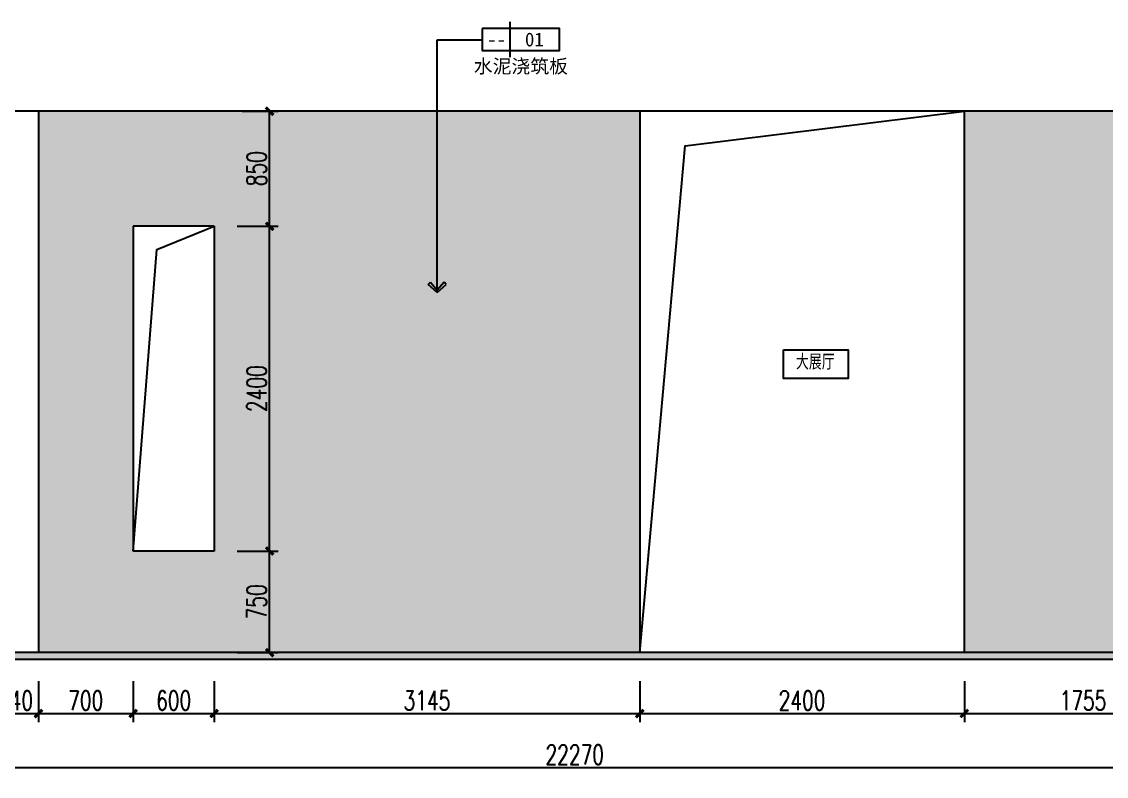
# Model space of a CAD drawing. Header units: millimetres. Extents: x 5625199 to 7433318, y -3316392 to -2552493.
# Drawn here: x 6000834 to 6008853, y -2677437 to -2671861 of the extents above; entities that cross this region are included whole.
import ezdxf
from ezdxf.enums import TextEntityAlignment as Align

# ---------------------------------------------------------------- set-up
doc = ezdxf.new("R2010")
doc.units = ezdxf.units.MM
doc.set_wipeout_variables(frame=1)
doc.header["$PDMODE"] = 35
doc.header["$PDSIZE"] = -10
doc.layers.add('155', color=155, linetype='Continuous')
doc.layers.add('DIM', color=7, linetype='Continuous')
doc.styles.add('03.YBC-宋体2.5', font='', dxfattribs={"width": 0.8, "height": 2.5})
doc.styles.add('宋体', font='', dxfattribs={"width": 0.7})
doc.styles.add('标注-尺寸', font='simplex.shx', dxfattribs={"width": 0.7})
doc.styles.get('03.YBC-宋体2.5').set_extended_font_data('SimSun')
doc.styles.get('宋体').set_extended_font_data('SimSun')
doc.dimstyles.new('90', dxfattribs={"dimscale": 0.9, "dimtxt": 150, "dimasz": 50, "dimexe": 120, "dimexo": 150, "dimgap": 30, "dimtad": 1, "dimdec": 0, "dimrnd": 5, "dimdsep": 46, "dimtxsty": '标注-尺寸', "dimblk": 'ARCHTICK', "dimcen": 0.2, "dimclrd": 8, "dimclre": 8, "dimclrt": 2, "dimadec": 0, "dimazin": 0, "dimtfac": 1, "dimtdec": 0, "dimtmove": 2, "dimatfit": 3, "dimldrblk": 'ccccc', "dimfxl": 300, "dimfxlon": 1, "dimtolj": 1, "dimtzin": 0, "dimarcsym": 0})
doc.dimstyles.new('副本 100', dxfattribs={"dimscale": 0.8, "dimtxt": 180, "dimasz": 70, "dimexe": 80, "dimexo": 100, "dimgap": 30, "dimtad": 1, "dimdec": 0, "dimrnd": 5, "dimdsep": 46, "dimtxsty": '标注-尺寸', "dimblk": 'ARCHTICK', "dimcen": 0.2, "dimdle": 5, "dimclrd": 8, "dimclre": 8, "dimclrt": 2, "dimadec": 0, "dimazin": 0, "dimtfac": 1, "dimtdec": 0, "dimtmove": 2, "dimatfit": 3, "dimldrblk": 'ccccc', "dimfxl": 300, "dimfxlon": 1, "dimtolj": 1, "dimtzin": 0, "dimarcsym": 0})

# ---------------------------------------------------------------- blocks, each defined once
blk = doc.blocks.new('_ArchTick')
at = {"color": 0, "linetype": 'ByBlock', "const_width": 0.4}
blk.add_lwpolyline([(-0.5, -0.5), (0.5, 0.5)], dxfattribs=at)
blk = doc.blocks.new('*D210')
at = {"layer": '155', "color": 8, "lineweight": -2, "ltscale": 500, "transparency": 16777216}
for p, q in [((6000619.5, -2676732.7), (6000619.5, -2677036.7)), ((6000957.9, -2676732.7), (6000957.9, -2677036.7)), ((6000615.5, -2676972.7), (6000961.9, -2676972.7))]:
    blk.add_line(p, q, dxfattribs=at)
at = {"layer": 'Defpoints', "color": 0, "transparency": 16777216}
for p in [(6000619.5, -2676522.7), (6000957.9, -2676522.7), (6000957.9, -2676972.7)]:
    blk.add_point(p, dxfattribs=at)
at = {"layer": '155', "color": 8, "linetype": 'ByBlock', "lineweight": -2, "transparency": 16777216, "xscale": 56, "yscale": 56, "zscale": 56, "rotation": 180}
blk.add_blockref('_ArchTick', (6000619.5, -2676972.7), dxfattribs=at)
at = {"layer": '155', "color": 8, "linetype": 'ByBlock', "lineweight": -2, "transparency": 16777216, "xscale": 56, "yscale": 56, "zscale": 56}
blk.add_blockref('_ArchTick', (6000957.9, -2676972.7), dxfattribs=at)
at = {"layer": '155', "color": 2, "ltscale": 500, "transparency": 16777216, "insert": (6000788.7, -2676876.7), "char_height": 144, "attachment_point": 5, "style": '标注-尺寸'}
blk.add_mtext('\\A1;340', dxfattribs=at)
blk = doc.blocks.new('ccccc')
h = blk.add_hatch(color=44)
h.dxf.hatch_style = 1
h.paths.add_polyline_path([(-1.71, -1.12), (-1.35, -1.47), (0, 0), (-1.35, 1.47), (-1.71, 1.12), (-0.42, 0)])
at = {"color": 44}
for p, q in [((-1.35, 1.47), (-1.71, 1.12)), ((0, 0), (-1.35, 1.47)), ((-0.42, 0), (-5.07, 0)), ((-1.71, 1.12), (-0.42, 0)), ((-1.71, -1.12), (-0.42, 0)), ((0, 0), (-1.35, -1.47)), ((-1.35, -1.47), (-1.71, -1.12))]:
    blk.add_line(p, q, dxfattribs=at)
blk = doc.blocks.new('*D211')
at = {"layer": '155', "color": 8, "lineweight": -2, "ltscale": 500, "transparency": 16777216}
for p, q in [((6000957.9, -2676732.7), (6000957.9, -2677036.7)), ((6001657.9, -2676732.7), (6001657.9, -2677036.7)), ((6000953.9, -2676972.7), (6001661.9, -2676972.7))]:
    blk.add_line(p, q, dxfattribs=at)
at = {"layer": 'Defpoints', "color": 0, "transparency": 16777216}
for p in [(6001657.9, -2675772.7), (6000957.9, -2676522.7), (6001657.9, -2676972.7)]:
    blk.add_point(p, dxfattribs=at)
at = {"layer": '155', "color": 8, "linetype": 'ByBlock', "lineweight": -2, "transparency": 16777216, "xscale": 56, "yscale": 56, "zscale": 56, "rotation": 180}
blk.add_blockref('_ArchTick', (6000957.9, -2676972.7), dxfattribs=at)
at = {"layer": '155', "color": 8, "linetype": 'ByBlock', "lineweight": -2, "transparency": 16777216, "xscale": 56, "yscale": 56, "zscale": 56}
blk.add_blockref('_ArchTick', (6001657.9, -2676972.7), dxfattribs=at)
at = {"layer": '155', "color": 2, "ltscale": 500, "transparency": 16777216, "insert": (6001307.9, -2676876.7), "char_height": 144, "attachment_point": 5, "style": '标注-尺寸'}
blk.add_mtext('\\A1;700', dxfattribs=at)
blk = doc.blocks.new('*D212')
at = {"layer": '155', "color": 8, "lineweight": -2, "ltscale": 500, "transparency": 16777216}
for p, q in [((6001657.9, -2676732.7), (6001657.9, -2677036.7)), ((6002257.9, -2676732.7), (6002257.9, -2677036.7)), ((6001653.9, -2676972.7), (6002261.9, -2676972.7))]:
    blk.add_line(p, q, dxfattribs=at)
at = {"layer": 'Defpoints', "color": 0, "transparency": 16777216}
for p in [(6001657.9, -2675772.7), (6002257.9, -2675772.7), (6002257.9, -2676972.7)]:
    blk.add_point(p, dxfattribs=at)
at = {"layer": '155', "color": 8, "linetype": 'ByBlock', "lineweight": -2, "transparency": 16777216, "xscale": 56, "yscale": 56, "zscale": 56, "rotation": 180}
blk.add_blockref('_ArchTick', (6001657.9, -2676972.7), dxfattribs=at)
at = {"layer": '155', "color": 8, "linetype": 'ByBlock', "lineweight": -2, "transparency": 16777216, "xscale": 56, "yscale": 56, "zscale": 56}
blk.add_blockref('_ArchTick', (6002257.9, -2676972.7), dxfattribs=at)
at = {"layer": '155', "color": 2, "ltscale": 500, "transparency": 16777216, "insert": (6001957.9, -2676876.7), "char_height": 144, "attachment_point": 5, "style": '标注-尺寸'}
blk.add_mtext('\\A1;600', dxfattribs=at)
blk = doc.blocks.new('*D213')
at = {"layer": '155', "color": 8, "lineweight": -2, "ltscale": 500, "transparency": 16777216}
for p, q in [((6002257.9, -2676732.7), (6002257.9, -2677036.7)), ((6005403.2, -2676732.7), (6005403.2, -2677036.7)), ((6002253.9, -2676972.7), (6005407.2, -2676972.7))]:
    blk.add_line(p, q, dxfattribs=at)
at = {"layer": 'Defpoints', "color": 0, "transparency": 16777216}
for p in [(6002257.9, -2675772.7), (6005403.2, -2676522.7), (6005403.2, -2676972.7)]:
    blk.add_point(p, dxfattribs=at)
at = {"layer": '155', "color": 8, "linetype": 'ByBlock', "lineweight": -2, "transparency": 16777216, "xscale": 56, "yscale": 56, "zscale": 56, "rotation": 180}
blk.add_blockref('_ArchTick', (6002257.9, -2676972.7), dxfattribs=at)
at = {"layer": '155', "color": 8, "linetype": 'ByBlock', "lineweight": -2, "transparency": 16777216, "xscale": 56, "yscale": 56, "zscale": 56}
blk.add_blockref('_ArchTick', (6005403.2, -2676972.7), dxfattribs=at)
at = {"layer": '155', "color": 2, "ltscale": 500, "transparency": 16777216, "insert": (6003830.5, -2676876.7), "char_height": 144, "attachment_point": 5, "style": '标注-尺寸'}
blk.add_mtext('\\A1;3145', dxfattribs=at)
blk = doc.blocks.new('*D214')
at = {"layer": '155', "color": 8, "lineweight": -2, "ltscale": 500, "transparency": 16777216}
for p, q in [((6005403.2, -2676732.7), (6005403.2, -2677036.7)), ((6007803.2, -2676732.7), (6007803.2, -2677036.7)), ((6005399.2, -2676972.7), (6007807.2, -2676972.7))]:
    blk.add_line(p, q, dxfattribs=at)
at = {"layer": 'Defpoints', "color": 0, "transparency": 16777216}
for p in [(6005403.2, -2676522.7), (6007803.2, -2676522.7), (6007803.2, -2676972.7)]:
    blk.add_point(p, dxfattribs=at)
at = {"layer": '155', "color": 8, "linetype": 'ByBlock', "lineweight": -2, "transparency": 16777216, "xscale": 56, "yscale": 56, "zscale": 56, "rotation": 180}
blk.add_blockref('_ArchTick', (6005403.2, -2676972.7), dxfattribs=at)
at = {"layer": '155', "color": 8, "linetype": 'ByBlock', "lineweight": -2, "transparency": 16777216, "xscale": 56, "yscale": 56, "zscale": 56}
blk.add_blockref('_ArchTick', (6007803.2, -2676972.7), dxfattribs=at)
at = {"layer": '155', "color": 2, "ltscale": 500, "transparency": 16777216, "insert": (6006603.2, -2676876.7), "char_height": 144, "attachment_point": 5, "style": '标注-尺寸'}
blk.add_mtext('\\A1;2400', dxfattribs=at)
blk = doc.blocks.new('*D215')
at = {"layer": '155', "color": 8, "lineweight": -2, "ltscale": 500, "transparency": 16777216}
for p, q in [((6007803.2, -2676732.7), (6007803.2, -2677036.7)), ((6009556.8, -2676732.7), (6009556.8, -2677036.7)), ((6007799.2, -2676972.7), (6009560.8, -2676972.7))]:
    blk.add_line(p, q, dxfattribs=at)
at = {"layer": 'Defpoints', "color": 0, "transparency": 16777216}
for p in [(6009556.8, -2675122.7), (6007803.2, -2676522.7), (6009556.8, -2676972.7)]:
    blk.add_point(p, dxfattribs=at)
at = {"layer": '155', "color": 8, "linetype": 'ByBlock', "lineweight": -2, "transparency": 16777216, "xscale": 56, "yscale": 56, "zscale": 56, "rotation": 180}
blk.add_blockref('_ArchTick', (6007803.2, -2676972.7), dxfattribs=at)
at = {"layer": '155', "color": 8, "linetype": 'ByBlock', "lineweight": -2, "transparency": 16777216, "xscale": 56, "yscale": 56, "zscale": 56}
blk.add_blockref('_ArchTick', (6009556.8, -2676972.7), dxfattribs=at)
at = {"layer": '155', "color": 2, "ltscale": 500, "transparency": 16777216, "insert": (6008680, -2676876.7), "char_height": 144, "attachment_point": 5, "style": '标注-尺寸'}
blk.add_mtext('\\A1;1755', dxfattribs=at)
blk = doc.blocks.new('*D366')
at = {"layer": '155', "color": 8, "lineweight": -2, "ltscale": 500, "transparency": 16777216}
for p, q in [((5993788.4, -2677132.7), (5993788.4, -2677436.7)), ((6016057.9, -2677132.7), (6016057.9, -2677436.7)), ((5993784.4, -2677372.7), (6016061.9, -2677372.7))]:
    blk.add_line(p, q, dxfattribs=at)
at = {"layer": 'Defpoints', "color": 0, "transparency": 16777216}
for p in [(5993788.4, -2676304.1), (6016057.9, -2676522.7), (6016057.9, -2677372.7)]:
    blk.add_point(p, dxfattribs=at)
at = {"layer": '155', "color": 8, "linetype": 'ByBlock', "lineweight": -2, "transparency": 16777216, "xscale": 56, "yscale": 56, "zscale": 56, "rotation": 180}
blk.add_blockref('_ArchTick', (5993788.4, -2677372.7), dxfattribs=at)
at = {"layer": '155', "color": 8, "linetype": 'ByBlock', "lineweight": -2, "transparency": 16777216, "xscale": 56, "yscale": 56, "zscale": 56}
blk.add_blockref('_ArchTick', (6016057.9, -2677372.7), dxfattribs=at)
at = {"layer": '155', "color": 2, "ltscale": 500, "transparency": 16777216, "insert": (6004923.1, -2677276.7), "char_height": 144, "attachment_point": 5, "style": '标注-尺寸'}
blk.add_mtext('\\A1;22270', dxfattribs=at)
blk = doc.blocks.new('*D422')
at = {"layer": '155', "color": 8, "lineweight": -2, "ltscale": 500, "transparency": 16777216}
for p, q in [((6002427.6, -2675772.7), (6002731.6, -2675772.7)), ((6002667.6, -2676526.7), (6002667.6, -2675768.7)), ((6002427.6, -2676522.7), (6002731.6, -2676522.7))]:
    blk.add_line(p, q, dxfattribs=at)
at = {"layer": 'Defpoints', "color": 0, "transparency": 16777216}
for p in [(6002257.9, -2675772.7), (6002667.6, -2675772.7), (6002201.7, -2676522.7)]:
    blk.add_point(p, dxfattribs=at)
at = {"layer": '155', "color": 8, "linetype": 'ByBlock', "lineweight": -2, "transparency": 16777216, "xscale": 56, "yscale": 56, "zscale": 56}
for p, rotation in [((6002667.6, -2675772.7), 90), ((6002667.6, -2676522.7), 270)]:
    blk.add_blockref('_ArchTick', p, dxfattribs=dict(at, rotation=rotation))
at = {"layer": '155', "color": 2, "ltscale": 500, "transparency": 16777216, "insert": (6002571.6, -2676147.7), "char_height": 144, "attachment_point": 5, "rotation": 90, "style": '标注-尺寸'}
blk.add_mtext('\\A1;750', dxfattribs=at)
blk = doc.blocks.new('*D423')
at = {"layer": '155', "color": 8, "lineweight": -2, "ltscale": 500, "transparency": 16777216}
for p, q in [((6002427.6, -2673372.7), (6002731.6, -2673372.7)), ((6002667.6, -2675776.7), (6002667.6, -2673368.7)), ((6002427.6, -2675772.7), (6002731.6, -2675772.7))]:
    blk.add_line(p, q, dxfattribs=at)
at = {"layer": 'Defpoints', "color": 0, "transparency": 16777216}
for p in [(6002257.9, -2673372.7), (6002667.6, -2673372.7), (6002257.9, -2675772.7)]:
    blk.add_point(p, dxfattribs=at)
at = {"layer": '155', "color": 8, "linetype": 'ByBlock', "lineweight": -2, "transparency": 16777216, "xscale": 56, "yscale": 56, "zscale": 56}
for p, rotation in [((6002667.6, -2673372.7), 90), ((6002667.6, -2675772.7), 270)]:
    blk.add_blockref('_ArchTick', p, dxfattribs=dict(at, rotation=rotation))
at = {"layer": '155', "color": 2, "ltscale": 500, "transparency": 16777216, "insert": (6002571.6, -2674572.7), "char_height": 144, "attachment_point": 5, "rotation": 90, "style": '标注-尺寸'}
blk.add_mtext('\\A1;2400', dxfattribs=at)
blk = doc.blocks.new('*D424')
at = {"layer": '155', "color": 8, "lineweight": -2, "ltscale": 500, "transparency": 16777216}
for p, q in [((6002464.2, -2672522.7), (6002731.6, -2672522.7)), ((6002667.6, -2673376.7), (6002667.6, -2672518.7)), ((6002427.6, -2673372.7), (6002731.6, -2673372.7))]:
    blk.add_line(p, q, dxfattribs=at)
at = {"layer": 'Defpoints', "color": 0, "transparency": 16777216}
for p in [(6002384.2, -2672522.7), (6002667.6, -2672522.7), (6002257.9, -2673372.7)]:
    blk.add_point(p, dxfattribs=at)
at = {"layer": '155', "color": 8, "linetype": 'ByBlock', "lineweight": -2, "transparency": 16777216, "xscale": 56, "yscale": 56, "zscale": 56}
for p, rotation in [((6002667.6, -2672522.7), 90), ((6002667.6, -2673372.7), 270)]:
    blk.add_blockref('_ArchTick', p, dxfattribs=dict(at, rotation=rotation))
at = {"layer": '155', "color": 2, "ltscale": 500, "transparency": 16777216, "insert": (6002571.6, -2672947.7), "char_height": 144, "attachment_point": 5, "rotation": 90, "style": '标注-尺寸'}
blk.add_mtext('\\A1;850', dxfattribs=at)
blk = doc.blocks.new('*U815')
at = {"color": 50}
blk.add_line((-9, 3.2), (-9, -3.2), dxfattribs=at)
at = {"color": 150}
blk.add_lwpolyline([(-14, 2), (-14, -2), (0, -2), (0, 2)], close=True, dxfattribs=at)
at = {"color": 50, "style": '03.YBC-宋体2.5', "flags": 8}
for tag, p in [('PT', (-11.41, -0.02)), ('01', (-4.56, -0.02)), ('材料名称', (-7, -4.85))]:
    blk.add_attdef(tag, text='', height=2.5, dxfattribs=at).set_placement(p, align=Align.MIDDLE_CENTER)

msp = doc.modelspace()

# ---------------------------------------------------------------- hatches: boundary and pattern name
at = {"layer": '155', "ltscale": 500}
h = msp.add_hatch(dxfattribs=at)
h.set_pattern_fill('DOTS', color=250, scale=12)
h.set_pattern_definition([(0, (273402.825, -417409.755), (9.525, 19.05), [0, -19.05])])
h.paths.add_polyline_path([(6000957.9, -2676522.72), (6005403.18, -2676522.72), (6005403.18, -2672522.72), (6000957.9, -2672522.72)])
h.paths.add_polyline_path([(6007803.18, -2672522.72), (6007803.18, -2676522.72), (6012206.8, -2676522.72), (6012206.8, -2672522.72)])
h.paths.add_polyline_path([(6012806.8, -2676522.72), (6015417.93, -2676522.72), (6015417.93, -2673722.72), (6015417.93, -2672522.72), (6012806.8, -2672522.72)])
h.paths.add_polyline_path([(6016057.92, -2676522.72), (6016057.92, -2673722.72), (6015417.93, -2673722.72), (6015417.93, -2676522.72)])
h.paths.add_polyline_path([(6002257.9, -2673372.72), (6002257.9, -2675772.72), (6001657.9, -2675772.72), (6001657.9, -2673372.72)], flags=16)
h.paths.add_polyline_path([(6009556.8, -2674722.72), (6012056.8, -2674722.72), (6012056.8, -2675122.72), (6009556.8, -2675122.72)], flags=16)
h.paths.add_polyline_path([(6010665.16, -2674987.36), (6010621.69, -2674987.36), (6010629.96, -2674954.62), (6010673.44, -2674954.62)], flags=0)
h = msp.add_hatch(color=250, dxfattribs=at)
h.dxf.hatch_style = 1
h.paths.add_polyline_path([(5993648.37, -2676572.72), (6016057.92, -2676572.72), (6016057.92, -2676522.72), (5993648.37, -2676522.72)])

# ---------------------------------------------------------------- linework, layer by layer
at = {"layer": '155', "color": 0, "ltscale": 500}
for p, q in [((6015417.93, -2672522.72), (5999388.54, -2672522.72)), ((6016057.92, -2676522.72), (5993648.37, -2676522.72)), ((6016057.92, -2676572.72), (5993648.37, -2676572.72))]:
    msp.add_line(p, q, dxfattribs=at)
at = {"layer": '155', "color": 5, "ltscale": 500}
for p, q in [((6000957.9, -2672522.72), (6000957.9, -2676522.72)), ((6005403.18, -2672522.72), (6005403.18, -2676522.72)), ((6007803.18, -2676522.72), (6007803.18, -2672522.72)), ((6001657.9, -2673372.72), (6001657.9, -2675772.72)), ((6002257.9, -2673372.72), (6001657.9, -2673372.72)), ((6002257.9, -2673372.72), (6002257.9, -2675772.72)), ((6002257.9, -2675772.72), (6001657.9, -2675772.72))]:
    msp.add_line(p, q, dxfattribs=at)
at = {"layer": '155', "color": 250, "ltscale": 500}
for points in [[(6005403.18, -2676522.72), (6005739.97, -2672779.03), (6007803.18, -2672522.72)], [(6001657.9, -2675772.72), (6001833.91, -2673543.19), (6002257.9, -2673372.72)]]:
    msp.add_lwpolyline(points, dxfattribs=at)

# ---------------------------------------------------------------- block references
ref = msp.add_blockref('*U815', (6004810.61, -2671991.94), dxfattribs=dict(xscale=40.82399999999999, yscale=40.82399999999999, zscale=40.82399999999999))
ref.add_attrib('材料名称', '水泥浇筑板', dxfattribs={"color": 50, "height": 102.06, "style": '03.YBC-宋体2.5'}).set_placement((6004524.84, -2672190.14), align=Align.MIDDLE_CENTER)
ref.add_attrib('01', '01', dxfattribs={"color": 50, "height": 102.06, "style": '03.YBC-宋体2.5'}).set_placement((6004624.43, -2671992.63), align=Align.MIDDLE_CENTER)
ref.add_attrib('PT', '--', dxfattribs={"color": 50, "height": 102.06, "style": '03.YBC-宋体2.5'}).set_placement((6004344.73, -2671992.63), align=Align.MIDDLE_CENTER)

# ---------------------------------------------------------------- dimensions: what is measured, and where the dimension line sits
at = {"layer": '155', "ltscale": 500}
for base, p1, p2, picture, middle in [((6002667.55, -2672522.72), (6002257.9, -2673372.72), (6002384.19, -2672522.72), '*D424', (6002571.55, -2672947.72)), ((6002667.55, -2673372.72), (6002257.9, -2675772.72), (6002257.9, -2673372.72), '*D423', (6002571.55, -2674572.72)), ((6002667.55, -2675772.72), (6002201.67, -2676522.72), (6002257.9, -2675772.72), '*D422', (6002571.55, -2676147.72))]:
    dim = msp.add_linear_dim(base=base, p1=p1, p2=p2, angle=90, dimstyle='副本 100', dxfattribs=at)
    dim.commit()
    dim.dimension.update_dxf_attribs({"geometry": picture, "text_midpoint": middle})
for base, p1, p2, picture, middle in [((6009556.8, -2676972.72), (6007803.18, -2676522.72), (6009556.8, -2675122.72), '*D215', (6008679.99, -2676876.72)), ((6001657.9, -2676972.72), (6000957.9, -2676522.72), (6001657.9, -2675772.72), '*D211', (6001307.9, -2676876.72)), ((6002257.9, -2676972.72), (6001657.9, -2675772.72), (6002257.9, -2675772.72), '*D212', (6001957.9, -2676876.72)), ((6005403.18, -2676972.72), (6002257.9, -2675772.72), (6005403.18, -2676522.72), '*D213', (6003830.54, -2676876.72)), ((6016057.92, -2677372.72), (5993788.37, -2676304.11), (6016057.92, -2676522.72), '*D366', (6004923.14, -2677276.72)), ((6000957.9, -2676972.72), (6000619.48, -2676522.72), (6000957.9, -2676522.72), '*D210', (6000788.69, -2676876.72)), ((6007803.18, -2676972.72), (6005403.18, -2676522.72), (6007803.18, -2676522.72), '*D214', (6006603.18, -2676876.72))]:
    dim = msp.add_linear_dim(base=base, p1=p1, p2=p2, dimstyle='副本 100', dxfattribs=at)
    dim.commit()
    dim.dimension.update_dxf_attribs({"geometry": picture, "text_midpoint": middle})

# ---------------------------------------------------------------- leaders
at = {"layer": 'DIM'}
msp.add_leader([(6003906.51, -2673863.12), (6003906.51, -2671994.99), (6004233.73, -2671994.99)], dimstyle='90', dxfattribs=at)

# ---------------------------------------------------------------- next in the draw order: wipeouts: each hides what was drawn before it
at = {"color": 4}
msp.add_wipeout([(6006465.07, -2674286.77), (6006945.07, -2674286.77), (6006945.07, -2674496.77), (6006465.07, -2674496.77)], dxfattribs=at)

# ---------------------------------------------------------------- next in the draw order: linework, layer by layer
at = {"color": 1}
msp.add_lwpolyline([(6006465.07, -2674286.77), (6006945.07, -2674286.77), (6006945.07, -2674496.77), (6006465.07, -2674496.77)], close=True, dxfattribs=at)

# ---------------------------------------------------------------- next in the draw order: texts
at = {"color": 3, "linetype": 'ByBlock', "ltscale": 10, "insert": (6006558.33, -2674321.41), "char_height": 100, "width": 20529.6213, "attachment_point": 1, "style": '宋体'}
msp.add_mtext('大展厅', dxfattribs=at)

doc.saveas('drawing.dxf')
